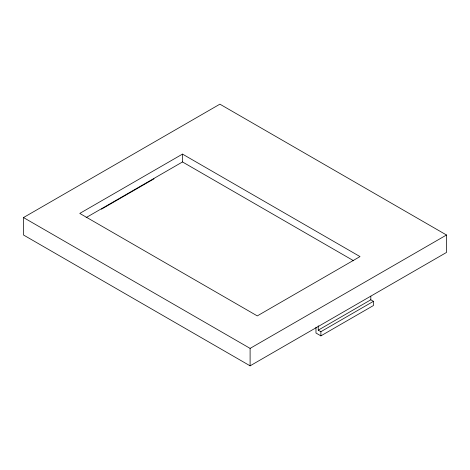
<?xml version="1.0" encoding="UTF-8"?>
<svg xmlns="http://www.w3.org/2000/svg" width="470" height="470" viewBox="0 0 470 470"><rect width="100%" height="100%" fill="white"/><g stroke="black" fill="none" stroke-linecap="round" stroke-linejoin="round"><path stroke-width="0.7" d="M23.5 217.557L219.895 104.17L446.5 235L446.5 252.443L250.105 365.83L23.5 235L23.5 217.557L250.105 348.387L446.5 235M182.501 154.101L79.777 213.415L257.284 315.899L360.014 256.585L182.501 154.101L182.501 161.95L353.669 260.779M86.116 217.604L182.501 161.95M101.455 209.185L154.025 178.829M318.243 325.781L318.243 330.157L370.812 299.807L373.456 301.329L373.456 305.518L320.887 335.868L315.975 333.036L315.975 327.19M318.243 330.157L320.887 331.685L373.456 301.329M370.812 296.159L370.812 299.807M320.887 331.685L320.887 335.868M250.105 348.387L250.105 365.83"/></g></svg>
